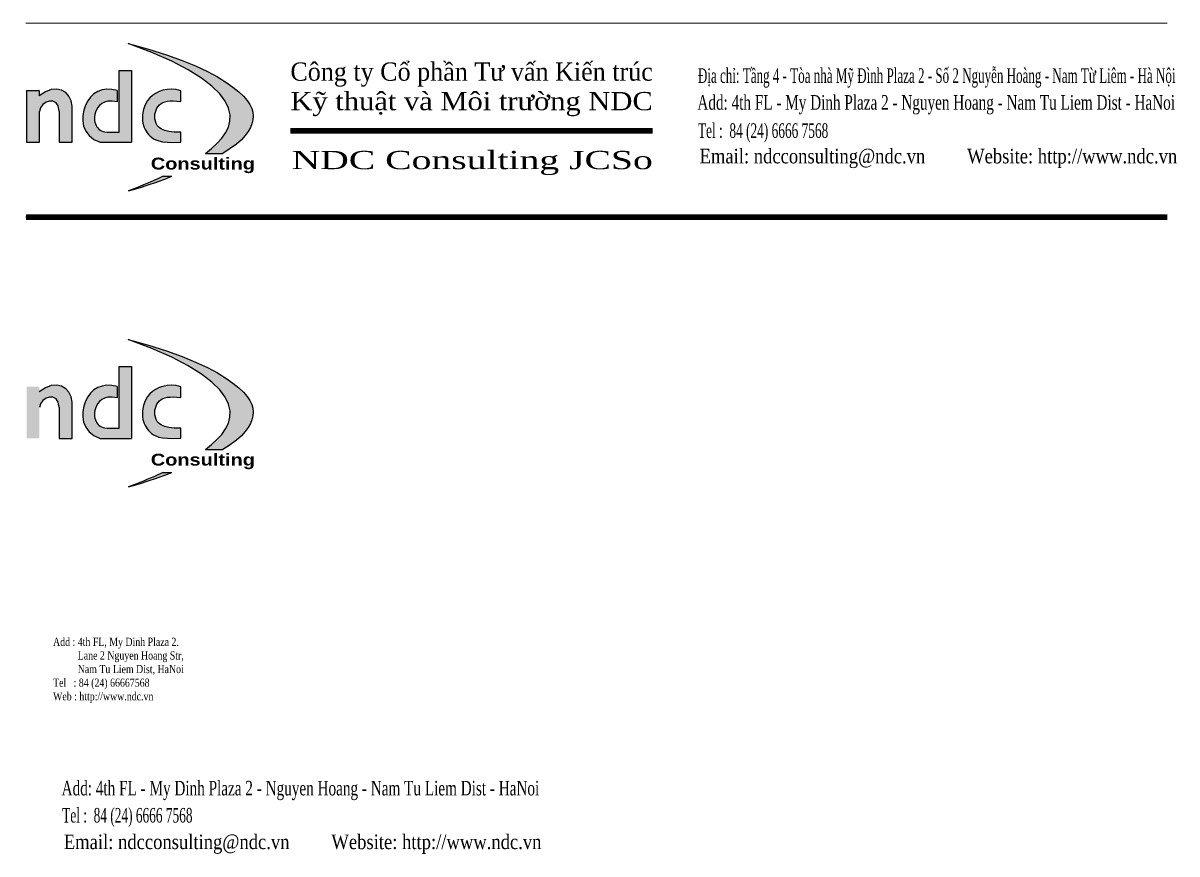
# Model space of a CAD drawing. Header units: millimetres. Extents: x -259680 to 953914, y -429648 to 90611.
# Drawn here: x -200913.6 to -200613.3, y 51167.6 to 51383.8 of the extents above; entities that cross this region are included whole.
import ezdxf
from ezdxf.enums import TextEntityAlignment as Align

# ---------------------------------------------------------------- set-up
doc = ezdxf.new("R2010")
doc.units = ezdxf.units.MM
doc.layers.get('0').update_dxf_attribs({"lineweight": 20})
doc.layers.add('form', color=7, linetype='Continuous', lineweight=25)
doc.layers.add('NDC_S_CONTINUOUS', color=3, linetype='Continuous', lineweight=20)
doc.styles.add('FF', font='times.ttf')
doc.styles.add('form-A$0$title-vertical$0$NDC', font='')
doc.styles.add('NDC_BAR 2', font='romans.shx', dxfattribs={"width": 0.8})
doc.styles.get('form-A$0$title-vertical$0$NDC').set_extended_font_data('Arial Black')

msp = doc.modelspace()

# ---------------------------------------------------------------- hatches: boundary and pattern name
at = {"layer": 'form', "true_color": 0x105689}
h = msp.add_hatch(color=146, dxfattribs=at)
h.paths.add_polyline_path([(-200901.68, 51364.76), (-200902.52, 51365.7), (-200903.59, 51366.34), (-200904.85, 51366.62), (-200906.26, 51366.51), (-200907.79, 51365.95), (-200909.4, 51364.89), (-200909.4, 51366.23), (-200912.71, 51366.23), (-200912.71, 51352.77), (-200909.35, 51352.77), (-200909.35, 51360.77), (-200909.06, 51361.77), (-200908.45, 51362.6), (-200907.64, 51363.2), (-200906.73, 51363.51), (-200905.83, 51363.5), (-200905.03, 51363.08), (-200904.45, 51362.23), (-200904.18, 51360.87), (-200904.18, 51352.77), (-200900.82, 51352.77), (-200900.82, 51362.16), (-200901.1, 51363.57)])
h.paths.add_polyline_path([(-200889.14, 51366.24), (-200890.52, 51366.54), (-200891.82, 51366.58), (-200893.03, 51366.39), (-200894.14, 51365.98), (-200895.15, 51365.36), (-200896.03, 51364.55), (-200896.78, 51363.57), (-200897.38, 51362.43), (-200897.82, 51361.15), (-200898.07, 51359.78), (-200898.09, 51358.37), (-200897.84, 51356.99), (-200897.3, 51355.68), (-200896.42, 51354.51), (-200895.17, 51353.52), (-200893.51, 51352.77), (-200885.42, 51352.77), (-200885.42, 51371.46), (-200888.6, 51371.46), (-200888.6, 51355.43), (-200891.13, 51355.43), (-200891.76, 51355.42), (-200892.32, 51355.47), (-200892.8, 51355.57), (-200893.21, 51355.74), (-200893.57, 51355.95), (-200893.88, 51356.2), (-200894.15, 51356.5), (-200894.39, 51356.82), (-200894.59, 51357.18), (-200894.77, 51357.57), (-200894.9, 51357.99), (-200894.99, 51358.44), (-200895.03, 51358.92), (-200895.01, 51359.44), (-200894.92, 51359.99), (-200894.76, 51360.58), (-200894.52, 51361.19), (-200894.18, 51361.81), (-200893.73, 51362.39), (-200893.15, 51362.88), (-200892.42, 51363.26), (-200891.52, 51363.49), (-200890.43, 51363.52), (-200889.14, 51363.32)])
h.paths.add_polyline_path([(-200872.58, 51366.21), (-200873.8, 51366.49), (-200874.98, 51366.59), (-200876.12, 51366.53), (-200877.2, 51366.31), (-200878.2, 51365.97), (-200879.12, 51365.51), (-200879.93, 51364.96), (-200880.63, 51364.32), (-200881.21, 51363.63), (-200881.67, 51362.89), (-200882.02, 51362.12), (-200882.27, 51361.33), (-200882.44, 51360.55), (-200882.52, 51359.78), (-200882.54, 51359.04), (-200882.5, 51358.35), (-200882.41, 51357.72), (-200882.27, 51357.14), (-200882.08, 51356.61), (-200881.86, 51356.12), (-200881.59, 51355.67), (-200881.29, 51355.24), (-200880.95, 51354.84), (-200880.58, 51354.45), (-200880.16, 51354.07), (-200879.67, 51353.71), (-200879.06, 51353.39), (-200878.28, 51353.12), (-200877.29, 51352.91), (-200876.04, 51352.79), (-200874.49, 51352.76), (-200872.58, 51352.85), (-200872.58, 51355.42), (-200874.28, 51355.44), (-200875.65, 51355.59), (-200876.75, 51355.85), (-200877.6, 51356.22), (-200878.23, 51356.66), (-200878.68, 51357.16), (-200878.99, 51357.71), (-200879.18, 51358.29), (-200879.29, 51358.89), (-200879.32, 51359.48), (-200879.28, 51360.07), (-200879.17, 51360.63), (-200879, 51361.17), (-200878.76, 51361.68), (-200878.46, 51362.13), (-200878.1, 51362.52), (-200877.68, 51362.85), (-200877.2, 51363.12), (-200876.65, 51363.31), (-200876.03, 51363.45), (-200875.31, 51363.53), (-200874.51, 51363.55), (-200873.6, 51363.51), (-200872.58, 51363.42)], flags=17)
h.paths.add_polyline_path([(-200858.99, 51367.15), (-200860.84, 51368.44), (-200863.04, 51369.8), (-200865.65, 51371.2), (-200868.7, 51372.64), (-200872.24, 51374.09), (-200876.32, 51375.56), (-200880.97, 51377.02), (-200886.24, 51378.46), (-200880.09, 51376.14), (-200874.9, 51373.87), (-200870.62, 51371.65), (-200867.16, 51369.5), (-200864.45, 51367.42), (-200862.43, 51365.42), (-200861.02, 51363.5), (-200860.15, 51361.67), (-200859.75, 51359.93), (-200859.78, 51358.29), (-200860.18, 51356.72), (-200860.91, 51355.24), (-200861.92, 51353.81), (-200863.17, 51352.45), (-200864.6, 51351.15), (-200866.17, 51349.89), (-200861.58, 51349.89), (-200859.68, 51351.12), (-200858.09, 51352.29), (-200856.8, 51353.43), (-200855.78, 51354.52), (-200854.99, 51355.58), (-200854.42, 51356.61), (-200854.04, 51357.62), (-200853.82, 51358.62), (-200853.75, 51359.61), (-200853.84, 51360.6), (-200854.11, 51361.6), (-200854.59, 51362.62), (-200855.29, 51363.68), (-200856.25, 51364.78), (-200857.47, 51365.93)])
h.paths.add_polyline_path([(-200874.87, 51343.93), (-200877.12, 51343.93), (-200878.5, 51343.3), (-200879.59, 51342.8), (-200880.51, 51342.39), (-200881.36, 51342.03), (-200882.24, 51341.67), (-200883.26, 51341.27), (-200884.52, 51340.78), (-200886.13, 51340.17), (-200884.27, 51340.71), (-200882.8, 51341.14), (-200881.59, 51341.51), (-200880.51, 51341.85), (-200879.43, 51342.23), (-200878.22, 51342.67), (-200876.75, 51343.22)])
h = msp.add_hatch(color=146, dxfattribs=at)
h.paths.add_polyline_path([(-200901.68, 51287.73), (-200902.52, 51288.67), (-200903.59, 51289.31), (-200904.85, 51289.59), (-200906.26, 51289.48), (-200907.79, 51288.92), (-200909.4, 51287.86), (-200909.4, 51289.2), (-200912.71, 51289.2), (-200912.71, 51275.75), (-200909.35, 51275.75), (-200909.35, 51283.74), (-200909.06, 51284.74), (-200908.45, 51285.57), (-200907.64, 51286.17), (-200906.73, 51286.49), (-200905.83, 51286.47), (-200905.03, 51286.06), (-200904.45, 51285.2), (-200904.18, 51283.84), (-200904.18, 51275.75), (-200900.82, 51275.75), (-200900.82, 51285.13), (-200901.1, 51286.54)])
h.paths.add_polyline_path([(-200889.14, 51289.21), (-200890.52, 51289.51), (-200891.82, 51289.55), (-200893.03, 51289.36), (-200894.14, 51288.95), (-200895.15, 51288.33), (-200896.03, 51287.52), (-200896.78, 51286.54), (-200897.38, 51285.4), (-200897.82, 51284.12), (-200898.07, 51282.75), (-200898.09, 51281.34), (-200897.84, 51279.96), (-200897.3, 51278.66), (-200896.42, 51277.48), (-200895.17, 51276.49), (-200893.51, 51275.75), (-200885.42, 51275.75), (-200885.42, 51294.43), (-200888.6, 51294.43), (-200888.6, 51278.4), (-200891.13, 51278.4), (-200891.76, 51278.39), (-200892.32, 51278.44), (-200892.8, 51278.55), (-200893.21, 51278.71), (-200893.57, 51278.92), (-200893.88, 51279.17), (-200894.15, 51279.47), (-200894.39, 51279.8), (-200894.59, 51280.15), (-200894.77, 51280.54), (-200894.9, 51280.96), (-200894.99, 51281.41), (-200895.03, 51281.89), (-200895.01, 51282.41), (-200894.92, 51282.96), (-200894.76, 51283.55), (-200894.52, 51284.17), (-200894.18, 51284.78), (-200893.73, 51285.36), (-200893.15, 51285.85), (-200892.42, 51286.23), (-200891.52, 51286.46), (-200890.43, 51286.49), (-200889.14, 51286.3)])
h.paths.add_polyline_path([(-200872.58, 51289.18), (-200873.8, 51289.46), (-200874.98, 51289.56), (-200876.12, 51289.5), (-200877.2, 51289.28), (-200878.2, 51288.94), (-200879.12, 51288.48), (-200879.93, 51287.93), (-200880.63, 51287.29), (-200881.21, 51286.6), (-200881.67, 51285.86), (-200882.02, 51285.09), (-200882.27, 51284.31), (-200882.44, 51283.52), (-200882.52, 51282.75), (-200882.54, 51282.02), (-200882.5, 51281.32), (-200882.41, 51280.69), (-200882.27, 51280.11), (-200882.08, 51279.58), (-200881.86, 51279.1), (-200881.59, 51278.64), (-200881.29, 51278.22), (-200880.95, 51277.81), (-200880.58, 51277.42), (-200880.16, 51277.04), (-200879.67, 51276.68), (-200879.06, 51276.36), (-200878.28, 51276.09), (-200877.29, 51275.88), (-200876.04, 51275.76), (-200874.49, 51275.73), (-200872.58, 51275.82), (-200872.58, 51278.39), (-200874.28, 51278.41), (-200875.65, 51278.56), (-200876.75, 51278.83), (-200877.6, 51279.19), (-200878.23, 51279.63), (-200878.68, 51280.13), (-200878.99, 51280.68), (-200879.18, 51281.26), (-200879.29, 51281.86), (-200879.32, 51282.45), (-200879.28, 51283.04), (-200879.17, 51283.61), (-200879, 51284.15), (-200878.76, 51284.65), (-200878.46, 51285.1), (-200878.1, 51285.5), (-200877.68, 51285.82), (-200877.2, 51286.09), (-200876.65, 51286.29), (-200876.03, 51286.42), (-200875.31, 51286.5), (-200874.51, 51286.52), (-200873.6, 51286.48), (-200872.58, 51286.4)], flags=17)
h.paths.add_polyline_path([(-200858.99, 51290.12), (-200860.84, 51291.41), (-200863.04, 51292.77), (-200865.65, 51294.17), (-200868.7, 51295.61), (-200872.24, 51297.06), (-200876.32, 51298.53), (-200880.97, 51299.99), (-200886.24, 51301.43), (-200880.09, 51299.11), (-200874.9, 51296.84), (-200870.62, 51294.63), (-200867.16, 51292.48), (-200864.45, 51290.4), (-200862.43, 51288.39), (-200861.02, 51286.47), (-200860.15, 51284.64), (-200859.75, 51282.9), (-200859.78, 51281.26), (-200860.18, 51279.7), (-200860.91, 51278.21), (-200861.92, 51276.79), (-200863.17, 51275.43), (-200864.6, 51274.12), (-200866.17, 51272.86), (-200861.58, 51272.86), (-200859.68, 51274.09), (-200858.09, 51275.27), (-200856.8, 51276.4), (-200855.78, 51277.49), (-200854.99, 51278.55), (-200854.42, 51279.58), (-200854.04, 51280.6), (-200853.82, 51281.59), (-200853.75, 51282.58), (-200853.84, 51283.57), (-200854.11, 51284.57), (-200854.59, 51285.59), (-200855.29, 51286.65), (-200856.25, 51287.75), (-200857.47, 51288.9)])
h.paths.add_polyline_path([(-200874.87, 51266.9), (-200877.12, 51266.9), (-200878.5, 51266.27), (-200879.59, 51265.77), (-200880.51, 51265.36), (-200881.36, 51265), (-200882.24, 51264.64), (-200883.26, 51264.24), (-200884.52, 51263.76), (-200886.13, 51263.14), (-200884.27, 51263.68), (-200882.8, 51264.11), (-200881.59, 51264.48), (-200880.51, 51264.83), (-200879.43, 51265.2), (-200878.22, 51265.64), (-200876.75, 51266.19)])

# ---------------------------------------------------------------- linework, layer by layer
msp.add_line((-200615.86, 51383.8), (-200912.86, 51383.8))
at = {"layer": 'form', "color": 146, "true_color": 0x105689}
for p, q in [((-200888.6, 51355.43), (-200888.6, 51371.46)), ((-200888.6, 51371.46), (-200885.42, 51371.46)), ((-200885.42, 51371.46), (-200885.42, 51352.77)), ((-200912.71, 51366.23), (-200909.4, 51366.23)), ((-200912.71, 51366.23), (-200912.71, 51352.77)), ((-200909.4, 51366.23), (-200909.4, 51364.89)), ((-200889.14, 51366.24), (-200889.14, 51363.32)), ((-200872.58, 51363.42), (-200872.58, 51366.21)), ((-200909.35, 51352.77), (-200909.35, 51360.77)), ((-200904.18, 51360.87), (-200904.18, 51352.77)), ((-200900.82, 51352.77), (-200900.82, 51362.16)), ((-200891.13, 51355.43), (-200888.6, 51355.43)), ((-200872.58, 51352.85), (-200872.58, 51355.42)), ((-200912.71, 51352.77), (-200909.35, 51352.77)), ((-200904.18, 51352.77), (-200900.82, 51352.77)), ((-200893.51, 51352.77), (-200885.42, 51352.77)), ((-200866.17, 51349.89), (-200861.58, 51349.89)), ((-200877.12, 51343.93), (-200874.87, 51343.93)), ((-200888.6, 51278.4), (-200888.6, 51294.43)), ((-200888.6, 51294.43), (-200885.42, 51294.43)), ((-200885.42, 51294.43), (-200885.42, 51275.75)), ((-200889.14, 51289.21), (-200889.14, 51286.3)), ((-200872.58, 51286.4), (-200872.58, 51289.18)), ((-200900.82, 51275.75), (-200900.82, 51285.13)), ((-200904.18, 51283.84), (-200904.18, 51275.75)), ((-200891.13, 51278.4), (-200888.6, 51278.4)), ((-200872.58, 51275.82), (-200872.58, 51278.39)), ((-200904.18, 51275.75), (-200900.82, 51275.75)), ((-200893.51, 51275.75), (-200885.42, 51275.75)), ((-200866.17, 51272.86), (-200861.58, 51272.86)), ((-200877.12, 51266.9), (-200874.87, 51266.9))]:
    msp.add_line(p, q, dxfattribs=at)
at = {"layer": 'form', "color": 152, "true_color": 0x2776bb}
msp.add_line((-200615.86, 51333.31), (-200912.86, 51333.31), dxfattribs=at)
at = {"layer": 'form', "color": 146, "true_color": 0x105689}
for points in [[(-200886.24, 51378.46), (-200880.97, 51377.02), (-200876.32, 51375.56), (-200872.24, 51374.09), (-200868.7, 51372.64), (-200865.65, 51371.2), (-200863.04, 51369.8), (-200860.84, 51368.44), (-200858.99, 51367.15), (-200857.47, 51365.93), (-200856.25, 51364.78), (-200855.29, 51363.68), (-200854.59, 51362.62), (-200854.11, 51361.6), (-200853.84, 51360.6), (-200853.75, 51359.61), (-200853.82, 51358.62), (-200854.04, 51357.62), (-200854.42, 51356.61), (-200854.99, 51355.58), (-200855.78, 51354.52), (-200856.8, 51353.43), (-200858.09, 51352.29), (-200859.68, 51351.12), (-200861.58, 51349.89)], [(-200866.17, 51349.89), (-200864.6, 51351.15), (-200863.17, 51352.45), (-200861.92, 51353.81), (-200860.91, 51355.24), (-200860.18, 51356.72), (-200859.78, 51358.29), (-200859.75, 51359.93), (-200860.15, 51361.67), (-200861.02, 51363.5), (-200862.43, 51365.42), (-200864.45, 51367.42), (-200867.16, 51369.5), (-200870.62, 51371.65), (-200874.9, 51373.87), (-200880.09, 51376.14), (-200886.24, 51378.46)], [(-200900.82, 51362.16), (-200901.1, 51363.57), (-200901.68, 51364.76), (-200902.52, 51365.7), (-200903.59, 51366.34), (-200904.85, 51366.62), (-200906.26, 51366.51), (-200907.79, 51365.95), (-200909.4, 51364.89)], [(-200889.14, 51366.24), (-200890.52, 51366.54), (-200891.82, 51366.58), (-200893.03, 51366.39), (-200894.14, 51365.98), (-200895.15, 51365.36), (-200896.03, 51364.55), (-200896.78, 51363.57), (-200897.38, 51362.43), (-200897.82, 51361.15), (-200898.07, 51359.78), (-200898.09, 51358.37), (-200897.84, 51356.99), (-200897.3, 51355.68), (-200896.42, 51354.51), (-200895.17, 51353.52), (-200893.51, 51352.77)], [(-200872.58, 51366.21), (-200873.8, 51366.49), (-200874.98, 51366.59), (-200876.12, 51366.53), (-200877.2, 51366.31), (-200878.2, 51365.97), (-200879.12, 51365.51), (-200879.93, 51364.96), (-200880.63, 51364.32), (-200881.21, 51363.63), (-200881.67, 51362.89), (-200882.02, 51362.12), (-200882.27, 51361.33), (-200882.44, 51360.55), (-200882.52, 51359.78), (-200882.54, 51359.04), (-200882.5, 51358.35), (-200882.41, 51357.72), (-200882.27, 51357.14), (-200882.08, 51356.61), (-200881.86, 51356.12), (-200881.59, 51355.67), (-200881.29, 51355.24), (-200880.95, 51354.84), (-200880.58, 51354.45), (-200880.16, 51354.07), (-200879.67, 51353.71), (-200879.06, 51353.39), (-200878.28, 51353.12), (-200877.29, 51352.91), (-200876.04, 51352.79), (-200874.49, 51352.76), (-200872.58, 51352.85)], [(-200904.18, 51360.87), (-200904.45, 51362.23), (-200905.03, 51363.08), (-200905.83, 51363.5), (-200906.73, 51363.51), (-200907.64, 51363.2), (-200908.45, 51362.6), (-200909.06, 51361.77), (-200909.35, 51360.77)], [(-200889.14, 51363.32), (-200890.43, 51363.52), (-200891.52, 51363.49), (-200892.42, 51363.26), (-200893.15, 51362.88), (-200893.73, 51362.39), (-200894.18, 51361.81), (-200894.52, 51361.19), (-200894.76, 51360.58), (-200894.92, 51359.99), (-200895.01, 51359.44), (-200895.03, 51358.92), (-200894.99, 51358.44), (-200894.9, 51357.99), (-200894.77, 51357.57), (-200894.59, 51357.18), (-200894.39, 51356.82), (-200894.15, 51356.5), (-200893.88, 51356.2), (-200893.57, 51355.95), (-200893.21, 51355.74), (-200892.8, 51355.57), (-200892.32, 51355.47), (-200891.76, 51355.42), (-200891.13, 51355.43)], [(-200872.58, 51355.42), (-200874.28, 51355.44), (-200875.65, 51355.59), (-200876.75, 51355.85), (-200877.6, 51356.22), (-200878.23, 51356.66), (-200878.68, 51357.16), (-200878.99, 51357.71), (-200879.18, 51358.29), (-200879.29, 51358.89), (-200879.32, 51359.48), (-200879.28, 51360.07), (-200879.17, 51360.63), (-200879, 51361.17), (-200878.76, 51361.68), (-200878.46, 51362.13), (-200878.1, 51362.52), (-200877.68, 51362.85), (-200877.2, 51363.12), (-200876.65, 51363.31), (-200876.03, 51363.45), (-200875.31, 51363.53), (-200874.51, 51363.55), (-200873.6, 51363.51), (-200872.58, 51363.42)], [(-200886.13, 51340.17), (-200884.27, 51340.71), (-200882.8, 51341.14), (-200881.59, 51341.51), (-200880.51, 51341.85), (-200879.43, 51342.23), (-200878.22, 51342.67), (-200876.75, 51343.22), (-200874.87, 51343.93)], [(-200877.12, 51343.93), (-200878.5, 51343.3), (-200879.59, 51342.8), (-200880.51, 51342.39), (-200881.36, 51342.03), (-200882.24, 51341.67), (-200883.26, 51341.27), (-200884.52, 51340.78), (-200886.13, 51340.17)], [(-200886.24, 51301.43), (-200880.97, 51299.99), (-200876.32, 51298.53), (-200872.24, 51297.06), (-200868.7, 51295.61), (-200865.65, 51294.17), (-200863.04, 51292.77), (-200860.84, 51291.41), (-200858.99, 51290.12), (-200857.47, 51288.9), (-200856.25, 51287.75), (-200855.29, 51286.65), (-200854.59, 51285.59), (-200854.11, 51284.57), (-200853.84, 51283.57), (-200853.75, 51282.58), (-200853.82, 51281.59), (-200854.04, 51280.6), (-200854.42, 51279.58), (-200854.99, 51278.55), (-200855.78, 51277.49), (-200856.8, 51276.4), (-200858.09, 51275.27), (-200859.68, 51274.09), (-200861.58, 51272.86)], [(-200866.17, 51272.86), (-200864.6, 51274.12), (-200863.17, 51275.43), (-200861.92, 51276.79), (-200860.91, 51278.21), (-200860.18, 51279.7), (-200859.78, 51281.26), (-200859.75, 51282.9), (-200860.15, 51284.64), (-200861.02, 51286.47), (-200862.43, 51288.39), (-200864.45, 51290.4), (-200867.16, 51292.48), (-200870.62, 51294.63), (-200874.9, 51296.84), (-200880.09, 51299.11), (-200886.24, 51301.43)], [(-200900.82, 51285.13), (-200901.1, 51286.54), (-200901.68, 51287.73), (-200902.52, 51288.67), (-200903.59, 51289.31), (-200904.85, 51289.59), (-200906.26, 51289.48), (-200907.79, 51288.92), (-200909.4, 51287.86)], [(-200889.14, 51289.21), (-200890.52, 51289.51), (-200891.82, 51289.55), (-200893.03, 51289.36), (-200894.14, 51288.95), (-200895.15, 51288.33), (-200896.03, 51287.52), (-200896.78, 51286.54), (-200897.38, 51285.4), (-200897.82, 51284.12), (-200898.07, 51282.75), (-200898.09, 51281.34), (-200897.84, 51279.96), (-200897.3, 51278.66), (-200896.42, 51277.48), (-200895.17, 51276.49), (-200893.51, 51275.75)], [(-200872.58, 51289.18), (-200873.8, 51289.46), (-200874.98, 51289.56), (-200876.12, 51289.5), (-200877.2, 51289.28), (-200878.2, 51288.94), (-200879.12, 51288.48), (-200879.93, 51287.93), (-200880.63, 51287.29), (-200881.21, 51286.6), (-200881.67, 51285.86), (-200882.02, 51285.09), (-200882.27, 51284.31), (-200882.44, 51283.52), (-200882.52, 51282.75), (-200882.54, 51282.02), (-200882.5, 51281.32), (-200882.41, 51280.69), (-200882.27, 51280.11), (-200882.08, 51279.58), (-200881.86, 51279.1), (-200881.59, 51278.64), (-200881.29, 51278.22), (-200880.95, 51277.81), (-200880.58, 51277.42), (-200880.16, 51277.04), (-200879.67, 51276.68), (-200879.06, 51276.36), (-200878.28, 51276.09), (-200877.29, 51275.88), (-200876.04, 51275.76), (-200874.49, 51275.73), (-200872.58, 51275.82)], [(-200904.18, 51283.84), (-200904.45, 51285.2), (-200905.03, 51286.06), (-200905.83, 51286.47), (-200906.73, 51286.49), (-200907.64, 51286.17), (-200908.45, 51285.57), (-200909.06, 51284.74), (-200909.35, 51283.74)], [(-200889.14, 51286.3), (-200890.43, 51286.49), (-200891.52, 51286.46), (-200892.42, 51286.23), (-200893.15, 51285.85), (-200893.73, 51285.36), (-200894.18, 51284.78), (-200894.52, 51284.17), (-200894.76, 51283.55), (-200894.92, 51282.96), (-200895.01, 51282.41), (-200895.03, 51281.89), (-200894.99, 51281.41), (-200894.9, 51280.96), (-200894.77, 51280.54), (-200894.59, 51280.15), (-200894.39, 51279.8), (-200894.15, 51279.47), (-200893.88, 51279.17), (-200893.57, 51278.92), (-200893.21, 51278.71), (-200892.8, 51278.55), (-200892.32, 51278.44), (-200891.76, 51278.39), (-200891.13, 51278.4)], [(-200872.58, 51278.39), (-200874.28, 51278.41), (-200875.65, 51278.56), (-200876.75, 51278.83), (-200877.6, 51279.19), (-200878.23, 51279.63), (-200878.68, 51280.13), (-200878.99, 51280.68), (-200879.18, 51281.26), (-200879.29, 51281.86), (-200879.32, 51282.45), (-200879.28, 51283.04), (-200879.17, 51283.61), (-200879, 51284.15), (-200878.76, 51284.65), (-200878.46, 51285.1), (-200878.1, 51285.5), (-200877.68, 51285.82), (-200877.2, 51286.09), (-200876.65, 51286.29), (-200876.03, 51286.42), (-200875.31, 51286.5), (-200874.51, 51286.52), (-200873.6, 51286.48), (-200872.58, 51286.4)], [(-200886.13, 51263.14), (-200884.27, 51263.68), (-200882.8, 51264.11), (-200881.59, 51264.48), (-200880.51, 51264.83), (-200879.43, 51265.2), (-200878.22, 51265.64), (-200876.75, 51266.19), (-200874.87, 51266.9)], [(-200877.12, 51266.9), (-200878.5, 51266.27), (-200879.59, 51265.77), (-200880.51, 51265.36), (-200881.36, 51265), (-200882.24, 51264.64), (-200883.26, 51264.24), (-200884.52, 51263.76), (-200886.13, 51263.14)]]:
    msp.add_lwpolyline(points, dxfattribs=at)
at = {"layer": 'form', "color": 146, "true_color": 0x105689, "const_width": 1.49}
msp.add_lwpolyline([(-200844.04, 51355.76), (-200749.73, 51355.76)], dxfattribs=at)
at = {"layer": 'form', "color": 152, "true_color": 0x2776bb, "const_width": 1.49}
msp.add_lwpolyline([(-200912.86, 51333.31), (-200615.86, 51333.31)], dxfattribs=at)

# ---------------------------------------------------------------- texts
at = {"layer": 'form', "color": 146, "true_color": 0x105689, "style": 'FF'}
for s, height, width, p, p2 in [('Công ty Cổ phần Tư vấn Kiến trúc', 4.7437, 0.968647, (-200844.04, 51368.8), (-200749.73, 51368.8)), ('Địa chỉ: Tầng 4 - Tòa nhà Mỹ Đình Plaza 2 - Số 2 Nguyễn Hoàng - Nam Từ Liêm - Hà Nội', 3.795, 0.605312, (-200737.99, 51368.24, 0.02), (-200613.7, 51368.24, 0.02)), ('Kỹ thuật và Môi trường NDC', 4.7437, 1.133852, (-200844.04, 51361.12), (-200749.73, 51361.12)), ('Add: 4th FL - My Dinh Plaza 2 - Nguyen Hoang - Nam Tu Liem Dist - HaNoi', 3.795, 0.706152, (-200738.14, 51361.26, 0.02), (-200613.84, 51361.26, 0.02)), ('Email: ndcconsulting@ndc.vn         Website: http://www.ndc.vn', 3.795, 0.863263, (-200737.56, 51347.29), (-200613.27, 51347.29)), ('NDC Consulting JCSo', 4.7437, 1.472765, (-200843.74, 51345.79), (-200749.73, 51345.79)), ('Add: 4th FL - My Dinh Plaza 2 - Nguyen Hoang - Nam Tu Liem Dist - HaNoi', 3.795, 0.706152, (-200903.58, 51182.84, 0.02), (-200779.28, 51182.84, 0.02)), ('Email: ndcconsulting@ndc.vn         Website: http://www.ndc.vn', 3.795, 0.863263, (-200903, 51168.87), (-200778.71, 51168.87))]:
    msp.add_text(s, height=height, dxfattribs=dict(at, width=width)).set_placement(p, p2, align=Align.FIT)
at = {"layer": 'form', "color": 146, "true_color": 0x105689}
for s, height, style, width, p in [('Tel :  84 (24) 6666 7568', 3.795, 'FF', 0.605312, (-200737.99, 51353.93, 0.02)), ('Consulting', 3.092, 'form-A$0$title-vertical$0$NDC', 1.05, (-200880.37, 51345.69)), ('Consulting', 3.092, 'form-A$0$title-vertical$0$NDC', 1.05, (-200880.37, 51268.66)), ('Tel :  84 (24) 6666 7568', 3.795, 'FF', 0.605312, (-200903.43, 51175.78, 0.02))]:
    msp.add_text(s, height=height, dxfattribs=dict(at, style=style, width=width)).set_placement(p)
at = {"layer": 'NDC_S_CONTINUOUS', "color": 150, "insert": (-200905.8, 51223.87), "char_height": 2.125, "attachment_point": 1, "style": 'NDC_BAR 2'}
msp.add_mtext_dynamic_manual_height_columns('{\\fTimes New Roman|b0|i0|c0|p18;\\C177;\\c8991017;Add : 4th FL, My Dinh Plaza 2.\\P          Lane 2 Nguyen Hoang Str, \\P          Nam Tu Liem Dist, HaNoi\\PTel   : 84 (24) 66667568\\PWeb : http://www.ndc.vn}', width=33.2219, gutter_width=10.62, heights=[17.83], dxfattribs=at)

doc.saveas('drawing.dxf')
